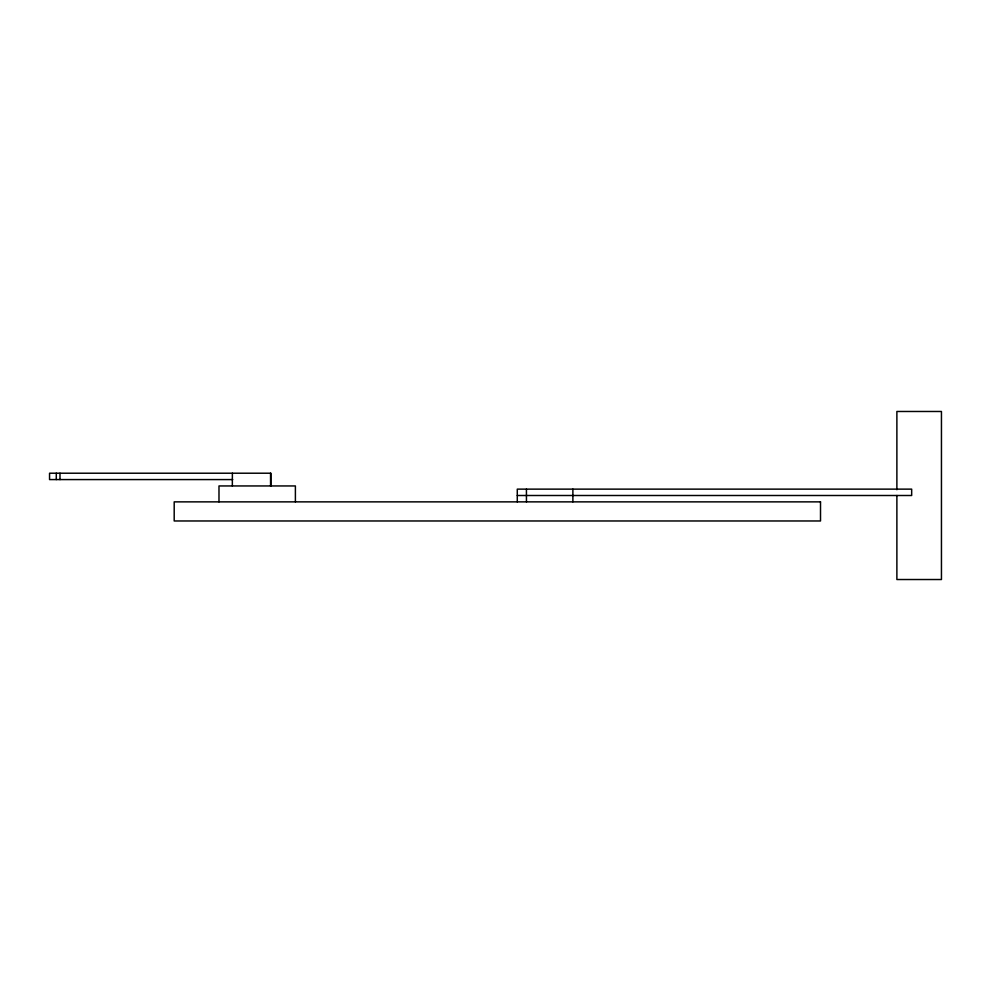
<?xml version="1.0" encoding="UTF-8"?>
<svg xmlns="http://www.w3.org/2000/svg" width="991" height="991" viewBox="0 0 991 991"><rect width="100%" height="100%" fill="white"/><g stroke="black" fill="none" stroke-linecap="round" stroke-linejoin="round"><path stroke-width="1.49" d="M232.699 479.582L49.55 479.582L49.55 473.215L270.902 473.215L270.902 485.949M517.277 495.5L911.67 495.5L911.67 489.133L517.277 489.133L517.277 501.867M896.88 489.703L896.88 411.476L941.45 411.476L941.45 579.524L896.88 579.524L896.88 495.5M572.885 489.133L572.885 501.867M526.432 489.133L526.456 501.867M295.392 501.867L295.392 485.949L218.986 485.949L218.986 501.867M270.543 473.215L270.58 485.949M232.377 473.215L232.34 485.949M59.993 473.215L59.993 479.582M56.289 473.215L56.289 479.582M820.511 501.867L174.193 501.867L174.193 520.969L820.511 520.969L820.511 501.867"/></g></svg>
